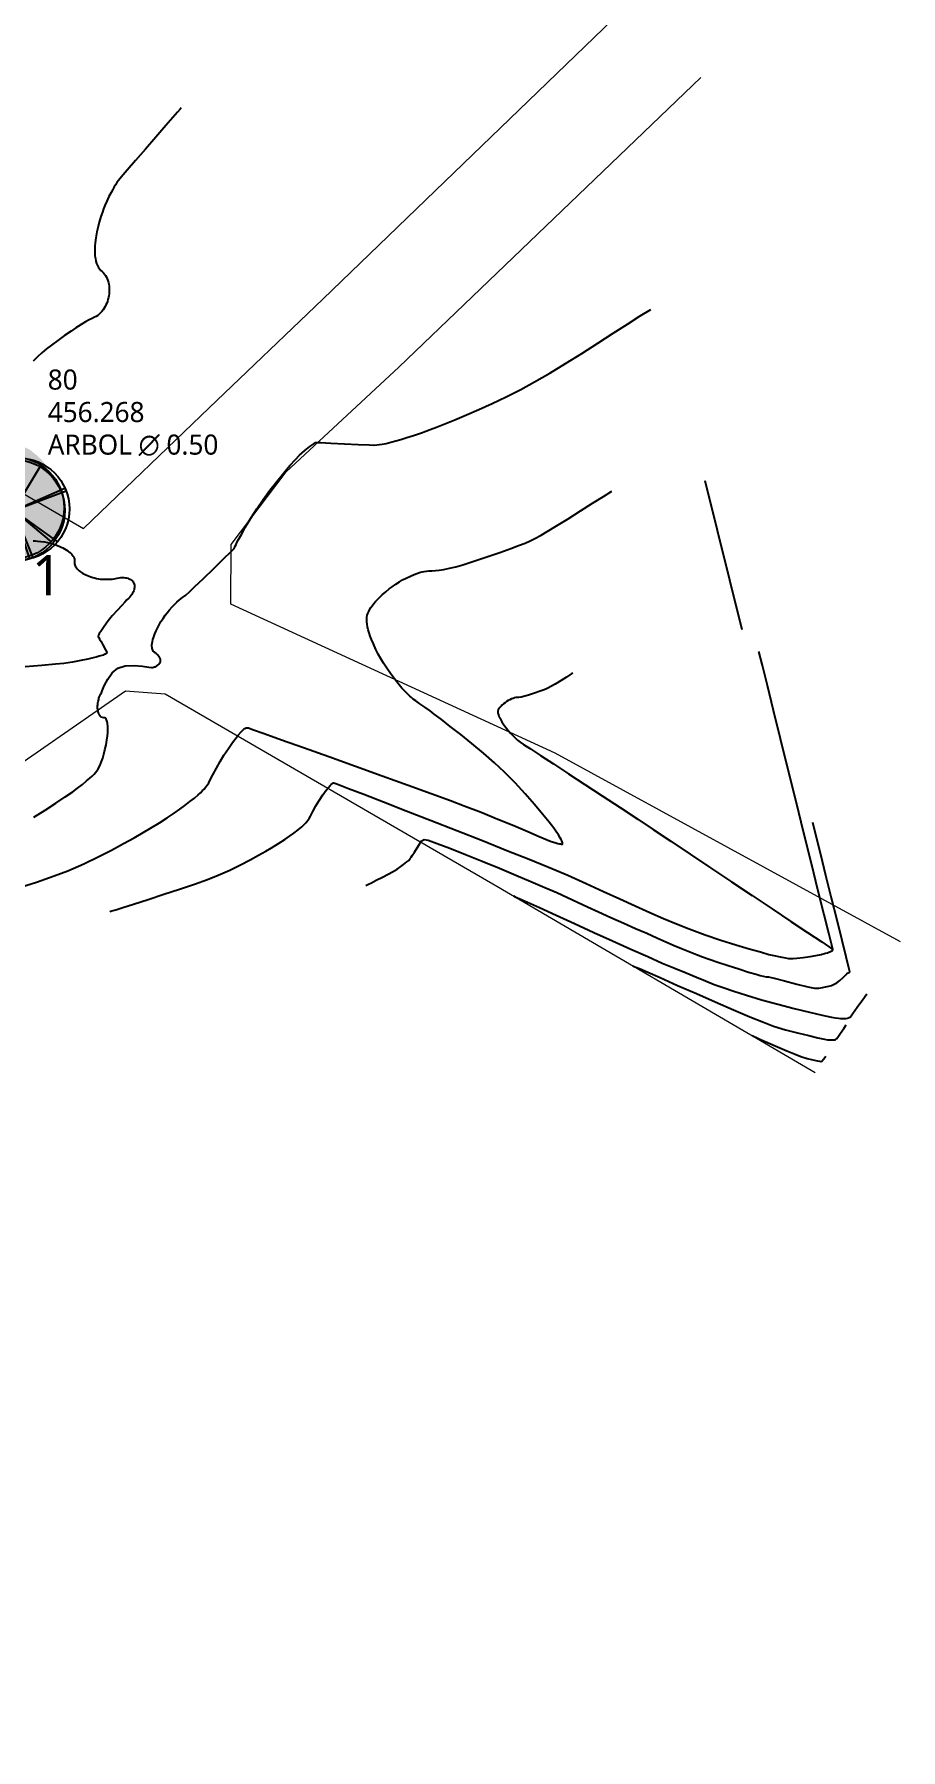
# Model space of a CAD drawing. Header units: millimetres. Extents: x 86 to 591881, y 99 to 1307229.
# Drawn here: x 590872.4 to 590926.3, y 1307062.9 to 1307169.7 of the extents above; entities that cross this region are included whole.
import ezdxf

# ---------------------------------------------------------------- set-up
doc = ezdxf.new("R2010")
doc.units = ezdxf.units.MM
for name, color, linetype in [('_PUNTOS TOPOGRAFICOS', 1, 'Continuous'), ('Areas', 9, 'Continuous'), ('Berberis verde', 74, 'Continuous'), ('C-TOPO-MAJR', 9, 'Continuous'), ('C-TOPO-MINR', 8, 'Continuous'), ('Perimetro', 7, 'Continuous'), ('Plano', 7, 'Continuous')]:
    doc.layers.add(name, color=color, linetype=linetype)
doc.layers.add('A-GENM', color=252, linetype='Continuous', lineweight=9)
doc.layers.add('Area', color=52, linetype='Continuous', plot=False)
doc.styles.add('ST - ETIQUETAS', font='', dxfattribs={"height": 2.5})
doc.styles.get('ST - ETIQUETAS').set_extended_font_data('Roboto Thin')

# ---------------------------------------------------------------- blocks, each defined once
blk = doc.blocks.new('Arbol 1')
at = {"layer": 'Areas'}
h = blk.add_hatch(color=69, dxfattribs=at)
h.set_gradient(color1=(68, 80, 48), color2=(130, 156, 68), tint=1, name='SPHERICAL')
edge = h.paths.add_edge_path()
edge.add_arc((11536.5, 2842.1), 100, 0, 360)
h = blk.add_hatch(color=253, dxfattribs=at)
h.set_gradient(color1=(177, 171, 160), color2=(222, 220, 217), rotation=165, centered=1, tint=1, name='CYLINDER')
h.paths.add_polyline_path([(11462.3, 2774.2), (11480.4, 2758.8), (11495.8, 2750.2), (11510.3, 2745.2), (11525.3, 2742.1), (11543.4, 2742.1), (11558, 2744.3), (11574.3, 2748.9), (11587.4, 2756.1), (11601.5, 2766.1), (11611.9, 2776), (11620.1, 2787.4), (11629.6, 2804.1), (11635.5, 2825.4), (11636.4, 2845.4), (11633.7, 2867.3), (11626.9, 2885.4), (11637.8, 2874.5), (11647.3, 2861.4), (11654.5, 2848.7), (11660, 2832.8), (11664.1, 2817.9), (11665.9, 2806.6), (11665.4, 2789.3), (11662.7, 2774.8), (11656.8, 2757.6), (11652.3, 2747.7), (11644.1, 2737.7), (11633.2, 2725.5), (11621.4, 2718.2), (11612.8, 2712.8), (11599.2, 2707.8), (11581.1, 2704.2), (11561.6, 2704.2), (11543.9, 2706.9), (11527.1, 2712.8), (11509.4, 2721.4), (11495.4, 2732.2), (11483.6, 2743.1), (11473.2, 2756.3), (11463.2, 2773)])
blk = doc.blocks.new('Arbol 21')
for p, q in [((0, 0), (-0.634, 1.359)), ((0, 0), (-0.276, 1.476)), ((0, 0), (-0.187, 1.495)), ((0, 0), (1.199, 1.014)), ((0, 0), (1.281, 0.914)), ((0, 0), (1.392, 0.742)), ((0, 0), (-1.423, 0.474)), ((-1.419, -0.472), (0, 0)), ((0, 0), (-1.397, -0.56)), ((0, 0), (-0.918, -1.103)), ((0, 0), (-0.918, -1.29)), ((0, 0), (1.375, -0.828)), ((0, 0), (0.659, -1.506)), ((0, 0), (0.578, -1.54))]:
    blk.add_line(p, q)
for centre in [(0.078, 0.018), (0, 0), (0.043, -0.138)]:
    blk.add_circle(centre, 1.5)
blk = doc.blocks.new('a1')
at = {"layer": 'Area', "xscale": 0.01089513700384753, "yscale": 0.01089513700384753, "zscale": 0.005447568501798505}
blk.add_blockref('Arbol 1', (-170.698, -9.368), dxfattribs=at)
at = {"layer": 'Berberis verde', "xscale": 0.7626595902693271, "yscale": 0.7626595902693271, "zscale": 0.005447568501798505, "rotation": 270}
blk.add_blockref('Arbol 21', (-44.955, 21.652), dxfattribs=at)
blk = doc.blocks.new('A$Ca183de04')
at = {"layer": 'A-GENM', "xscale": 0.9254573807813, "yscale": 0.9254573807813, "zscale": 0.9254573807813, "rotation": 180}
blk.add_blockref('a1', (-40.347, 21.097), dxfattribs=at)
blk = doc.blocks.new('*U172', base_point=(590867.34, 1307136.86, 456.27))
at = {"layer": '_PUNTOS TOPOGRAFICOS', "color": 0, "linetype": 'ByBlock', "lineweight": -2, "xscale": 2.999449914575026, "yscale": 2.999449914575026, "zscale": 2.999449914575026}
blk.add_blockref('A$Ca183de04', (590867.34, 1307136.86, 456.27), dxfattribs=at)
at = {"layer": '_PUNTOS TOPOGRAFICOS', "color": 1, "linetype": 'ByBlock', "insert": (590873.23, 1307147.54, 456.27), "char_height": 1.25, "attachment_point": 7, "style": 'ST - ETIQUETAS'}
blk.add_mtext('80', dxfattribs=at)
at = {"layer": '_PUNTOS TOPOGRAFICOS', "color": 3, "linetype": 'ByBlock', "insert": (590873.23, 1307146.15, 456.27), "char_height": 1.25, "attachment_point": 4, "style": 'ST - ETIQUETAS'}
blk.add_mtext('456.268', dxfattribs=at)
at = {"layer": '_PUNTOS TOPOGRAFICOS', "color": 251, "linetype": 'ByBlock', "insert": (590873.23, 1307144.76, 456.27), "char_height": 1.25, "attachment_point": 1, "style": 'ST - ETIQUETAS'}
blk.add_mtext('{\\fRoboto Black|b0|i0|c0|p2;ARBOL ∅ 0.50}', dxfattribs=at)

msp = doc.modelspace()

# ---------------------------------------------------------------- linework, layer by layer
at = {"layer": 'C-TOPO-MAJR', "color": 40, "linetype": 'Continuous', "lineweight": -3}
for points, elevation in [([(590871.26, 1307116.51), (590872.53, 1307116.91), (590873.63, 1307117.29), (590874.49, 1307117.61), (590875.47, 1307118.04), (590876.37, 1307118.47), (590877.2, 1307118.9), (590877.94, 1307119.3), (590878.6, 1307119.66), (590879.16, 1307119.99), (590879.63, 1307120.27), (590880.18, 1307120.6), (590880.67, 1307120.91), (590881.09, 1307121.19), (590881.45, 1307121.45), (590881.76, 1307121.67), (590882.08, 1307121.92), (590882.36, 1307122.14), (590882.59, 1307122.34), (590882.74, 1307122.47), (590882.87, 1307122.6), (590882.97, 1307122.7), (590883.06, 1307122.81), (590883.16, 1307122.95), (590883.25, 1307123.09), (590883.34, 1307123.27), (590883.51, 1307123.59), (590883.73, 1307124), (590883.97, 1307124.42), (590884.2, 1307124.81), (590884.48, 1307125.23), (590884.74, 1307125.6), (590884.96, 1307125.89), (590885.09, 1307126.06), (590885.27, 1307126.26), (590885.38, 1307126.37), (590885.44, 1307126.42), (590885.49, 1307126.46), (590885.58, 1307126.51), (590885.64, 1307126.51), (590885.72, 1307126.5), (590885.98, 1307126.41), (590886.7, 1307126.15), (590887.79, 1307125.77), (590889.16, 1307125.28), (590890.72, 1307124.73), (590892.38, 1307124.13), (590894.06, 1307123.53), (590895.66, 1307122.95), (590897.11, 1307122.43), (590898.3, 1307121.99), (590899.16, 1307121.66), (590900.21, 1307121.25), (590901.26, 1307120.83), (590902.24, 1307120.42), (590903.11, 1307120.06), (590903.83, 1307119.75), (590904.33, 1307119.54), (590904.57, 1307119.44), (590904.8, 1307119.37), (590904.99, 1307119.31), (590905.08, 1307119.29), (590905.15, 1307119.28), (590905.21, 1307119.27), (590905.28, 1307119.27), (590905.28, 1307119.35), (590905.26, 1307119.41), (590905.24, 1307119.47), (590905.2, 1307119.56), (590905.14, 1307119.66), (590905.02, 1307119.85), (590904.87, 1307120.07), (590904.73, 1307120.26), (590904.44, 1307120.63), (590904.03, 1307121.13), (590903.53, 1307121.74), (590902.96, 1307122.4), (590902.33, 1307123.09), (590901.67, 1307123.75), (590901.05, 1307124.33), (590900.36, 1307124.93), (590899.64, 1307125.53), (590898.94, 1307126.09), (590898.29, 1307126.6), (590897.72, 1307127.04), (590897.29, 1307127.36), (590897.03, 1307127.56), (590896.7, 1307127.8), (590896.4, 1307128.01), (590896.15, 1307128.18), (590895.99, 1307128.29), (590895.87, 1307128.39), (590895.78, 1307128.47), (590895.67, 1307128.58), (590895.5, 1307128.75), (590895.28, 1307128.98), (590895.02, 1307129.28), (590894.81, 1307129.56), (590894.57, 1307129.89), (590894.34, 1307130.22), (590894.14, 1307130.53), (590893.95, 1307130.84), (590893.81, 1307131.09), (590893.65, 1307131.39), (590893.5, 1307131.73), (590893.38, 1307132.01), (590893.3, 1307132.22), (590893.23, 1307132.42), (590893.18, 1307132.6), (590893.14, 1307132.79), (590893.11, 1307132.95), (590893.09, 1307133.11), (590893.09, 1307133.25), (590893.1, 1307133.38), (590893.12, 1307133.51), (590893.16, 1307133.63), (590893.21, 1307133.74), (590893.27, 1307133.86), (590893.35, 1307133.99), (590893.43, 1307134.11), (590893.53, 1307134.24), (590893.63, 1307134.36), (590893.75, 1307134.49), (590893.88, 1307134.62), (590894.05, 1307134.79), (590894.28, 1307134.98), (590894.49, 1307135.15), (590894.67, 1307135.29), (590894.9, 1307135.44), (590895.13, 1307135.59), (590895.32, 1307135.71), (590895.55, 1307135.83), (590895.82, 1307135.95), (590896.04, 1307136.05), (590896.21, 1307136.11), (590896.37, 1307136.17), (590896.52, 1307136.21), (590896.66, 1307136.24), (590896.81, 1307136.26), (590896.95, 1307136.27), (590897.14, 1307136.27), (590897.37, 1307136.29), (590897.6, 1307136.32), (590897.89, 1307136.37), (590898.24, 1307136.44), (590898.64, 1307136.53), (590899.08, 1307136.66), (590899.76, 1307136.88), (590900.56, 1307137.15), (590901.37, 1307137.42), (590902.07, 1307137.67), (590902.54, 1307137.85), (590902.95, 1307138.01), (590903.26, 1307138.15), (590903.56, 1307138.3), (590903.95, 1307138.5), (590904.33, 1307138.73), (590904.91, 1307139.08), (590905.63, 1307139.52), (590906.4, 1307140.01), (590907.15, 1307140.48), (590907.83, 1307140.9), (590908.34, 1307141.23)], 456.5), ([(590914.14, 1307141.9), (590916.44, 1307132.63)], 456.5), ([(590893.03, 1307116.69), (590893.08, 1307116.72), (590893.19, 1307116.77), (590893.38, 1307116.87), (590893.68, 1307117.02), (590894.08, 1307117.22), (590894.43, 1307117.41), (590894.69, 1307117.55), (590894.98, 1307117.72), (590895.21, 1307117.88), (590895.38, 1307118), (590895.59, 1307118.16), (590895.7, 1307118.26), (590895.75, 1307118.32), (590895.8, 1307118.37), (590895.83, 1307118.42), (590895.86, 1307118.46), (590895.92, 1307118.56), (590896.06, 1307118.78), (590896.23, 1307119.03), (590896.37, 1307119.26), (590896.48, 1307119.45), (590896.66, 1307119.56), (590896.92, 1307119.51), (590897.48, 1307119.31), (590898.27, 1307119.01), (590899.23, 1307118.63), (590900.28, 1307118.21), (590901.35, 1307117.77), (590902.38, 1307117.34), (590903.3, 1307116.95), (590904.17, 1307116.58), (590904.92, 1307116.25), (590905.59, 1307115.95), (590906.21, 1307115.66), (590906.84, 1307115.37), (590907.51, 1307115.06), (590908.28, 1307114.71), (590909.09, 1307114.35), (590909.83, 1307114.02), (590910.52, 1307113.72), (590911.14, 1307113.44), (590911.71, 1307113.19), (590912.22, 1307112.97), (590912.68, 1307112.78), (590913.2, 1307112.57), (590913.61, 1307112.41), (590913.99, 1307112.26), (590914.41, 1307112.11), (590914.94, 1307111.92), (590915.59, 1307111.71), (590916.25, 1307111.5), (590916.86, 1307111.31), (590917.33, 1307111.17), (590917.58, 1307111.1), (590917.78, 1307111.05), (590917.95, 1307111.02), (590918.04, 1307111.01), (590918.11, 1307111.01), (590918.19, 1307111), (590918.46, 1307110.93), (590919.09, 1307110.76), (590919.86, 1307110.55), (590920.56, 1307110.38), (590920.96, 1307110.3), (590921.24, 1307110.31), (590921.47, 1307110.35), (590921.66, 1307110.39), (590921.85, 1307110.42), (590922.03, 1307110.48), (590922.19, 1307110.55), (590922.36, 1307110.64), (590922.55, 1307110.78), (590922.76, 1307110.97), (590922.93, 1307111.15), (590923, 1307111.24), (590923.07, 1307111.26), (590923.12, 1307111.28), (590923.16, 1307111.32), (590923.1, 1307111.57), (590922.93, 1307112.26), (590922.68, 1307113.28), (590922.37, 1307114.53), (590922.02, 1307115.91), (590921.68, 1307117.31), (590921.35, 1307118.63), (590921.07, 1307119.76), (590920.86, 1307120.61)], 457), ([(590909.65, 1307111.7), (590909.78, 1307111.64), (590910.07, 1307111.52), (590910.58, 1307111.3), (590911.35, 1307110.96), (590912.44, 1307110.48), (590913.61, 1307109.97), (590914.79, 1307109.45), (590915.92, 1307108.96), (590916.95, 1307108.53), (590917.8, 1307108.19), (590918.42, 1307107.95), (590919.17, 1307107.72), (590919.91, 1307107.52), (590920.61, 1307107.35), (590921.18, 1307107.22), (590921.59, 1307107.14), (590921.77, 1307107.1), (590921.93, 1307107.09), (590922.04, 1307107.08), (590922.15, 1307107.09), (590922.23, 1307107.1), (590922.28, 1307107.12), (590922.33, 1307107.15), (590922.41, 1307107.26), (590922.59, 1307107.51), (590922.79, 1307107.8), (590922.94, 1307108.02)], 457.5)]:
    msp.add_lwpolyline(points, dxfattribs=dict(at, elevation=elevation))
at = {"layer": 'C-TOPO-MINR', "color": 44, "linetype": 'Continuous', "lineweight": -3}
for points, elevation in [([(590881.54, 1307165.09), (590881.47, 1307165.01), (590881.31, 1307164.83), (590881.02, 1307164.5), (590880.58, 1307163.99), (590879.95, 1307163.27), (590879.31, 1307162.52), (590878.7, 1307161.82), (590878.18, 1307161.21), (590877.8, 1307160.78), (590877.63, 1307160.58), (590877.53, 1307160.44), (590877.46, 1307160.32), (590877.37, 1307160.18), (590877.28, 1307160.02), (590877.17, 1307159.82), (590877.04, 1307159.57), (590876.91, 1307159.29), (590876.79, 1307159.02), (590876.71, 1307158.81), (590876.63, 1307158.6), (590876.54, 1307158.33), (590876.44, 1307157.98), (590876.36, 1307157.7), (590876.29, 1307157.37), (590876.23, 1307157), (590876.19, 1307156.7), (590876.17, 1307156.48), (590876.16, 1307156.27), (590876.16, 1307156.08), (590876.17, 1307155.89), (590876.2, 1307155.72), (590876.23, 1307155.55), (590876.27, 1307155.41), (590876.32, 1307155.28), (590876.38, 1307155.16), (590876.45, 1307155.07), (590876.54, 1307154.98), (590876.62, 1307154.91), (590876.7, 1307154.83), (590876.77, 1307154.74), (590876.83, 1307154.65), (590876.89, 1307154.55), (590876.93, 1307154.45), (590876.97, 1307154.34), (590877.01, 1307154.23), (590877.03, 1307154.11), (590877.05, 1307154), (590877.06, 1307153.88), (590877.06, 1307153.76), (590877.06, 1307153.64), (590877.05, 1307153.52), (590877.03, 1307153.4), (590877.01, 1307153.28), (590876.98, 1307153.17), (590876.95, 1307153.05), (590876.9, 1307152.94), (590876.85, 1307152.83), (590876.8, 1307152.72), (590876.74, 1307152.62), (590876.67, 1307152.52), (590876.6, 1307152.42), (590876.52, 1307152.34), (590876.44, 1307152.25), (590876.34, 1307152.18), (590876.25, 1307152.11), (590876.15, 1307152.06), (590875.99, 1307151.98), (590875.81, 1307151.89), (590875.58, 1307151.77), (590875.3, 1307151.61), (590874.97, 1307151.4), (590874.68, 1307151.2), (590874.28, 1307150.93), (590873.86, 1307150.62), (590873.46, 1307150.33), (590873.15, 1307150.09), (590872.86, 1307149.84), (590872.6, 1307149.6), (590872.41, 1307149.41), (590872.32, 1307149.32)], 456.25), ([(590872.36, 1307120.95), (590873.06, 1307121.38), (590873.73, 1307121.82), (590874.32, 1307122.21), (590874.79, 1307122.53), (590875.09, 1307122.75), (590875.39, 1307122.98), (590875.64, 1307123.2), (590875.85, 1307123.38), (590875.99, 1307123.51), (590876.11, 1307123.63), (590876.2, 1307123.73), (590876.28, 1307123.83), (590876.37, 1307123.96), (590876.45, 1307124.1), (590876.51, 1307124.24), (590876.58, 1307124.41), (590876.65, 1307124.62), (590876.72, 1307124.86), (590876.79, 1307125.13), (590876.86, 1307125.44), (590876.91, 1307125.74), (590876.94, 1307126), (590876.96, 1307126.2), (590876.97, 1307126.47), (590876.96, 1307126.63), (590876.95, 1307126.72), (590876.94, 1307126.8), (590876.93, 1307126.88), (590876.91, 1307126.95), (590876.88, 1307127), (590876.86, 1307127.05), (590876.8, 1307127.12), (590876.72, 1307127.14), (590876.63, 1307127.15), (590876.56, 1307127.18), (590876.5, 1307127.24), (590876.44, 1307127.31), (590876.4, 1307127.4), (590876.38, 1307127.45), (590876.37, 1307127.5), (590876.36, 1307127.55), (590876.34, 1307127.61), (590876.34, 1307127.67), (590876.33, 1307127.74), (590876.33, 1307127.8), (590876.33, 1307127.87), (590876.34, 1307127.93), (590876.34, 1307128), (590876.35, 1307128.07), (590876.36, 1307128.14), (590876.38, 1307128.21), (590876.4, 1307128.28), (590876.42, 1307128.35), (590876.44, 1307128.42), (590876.47, 1307128.49), (590876.5, 1307128.55), (590876.53, 1307128.62), (590876.57, 1307128.68), (590876.62, 1307128.82), (590876.75, 1307129.13), (590876.96, 1307129.54), (590877.24, 1307129.93), (590877.59, 1307130.22), (590878.05, 1307130.36), (590878.6, 1307130.38), (590879.13, 1307130.34), (590879.53, 1307130.29), (590879.69, 1307130.26), (590879.76, 1307130.27), (590879.82, 1307130.28), (590879.88, 1307130.3), (590879.93, 1307130.31), (590879.98, 1307130.34), (590880.03, 1307130.36), (590880.11, 1307130.42), (590880.17, 1307130.48), (590880.21, 1307130.55), (590880.24, 1307130.62), (590880.25, 1307130.7), (590880.24, 1307130.78), (590880.21, 1307130.87), (590880.17, 1307130.95), (590880.13, 1307130.99), (590880.1, 1307131.03), (590880.06, 1307131.07), (590880.01, 1307131.11), (590879.96, 1307131.15), (590879.9, 1307131.18), (590879.85, 1307131.23), (590879.8, 1307131.28), (590879.77, 1307131.34), (590879.74, 1307131.41), (590879.73, 1307131.49), (590879.72, 1307131.58), (590879.72, 1307131.67), (590879.73, 1307131.77), (590879.75, 1307131.88), (590879.77, 1307132), (590879.81, 1307132.11), (590879.85, 1307132.24), (590879.9, 1307132.36), (590879.98, 1307132.55), (590880.08, 1307132.76), (590880.18, 1307132.96), (590880.28, 1307133.12), (590880.41, 1307133.31), (590880.54, 1307133.51), (590880.66, 1307133.66), (590880.81, 1307133.85), (590880.97, 1307134.03), (590881.1, 1307134.16), (590881.27, 1307134.33), (590881.44, 1307134.47), (590881.62, 1307134.61), (590881.82, 1307134.77), (590882.05, 1307134.97), (590882.37, 1307135.28), (590882.92, 1307135.8), (590883.56, 1307136.43), (590884.18, 1307137.03), (590884.64, 1307137.48), (590884.83, 1307137.66), (590884.87, 1307137.75), (590884.9, 1307137.82), (590884.95, 1307137.92), (590885.02, 1307138.08), (590885.11, 1307138.23), (590885.29, 1307138.55), (590885.55, 1307139.01), (590885.88, 1307139.56), (590886.24, 1307140.14), (590886.64, 1307140.72), (590887.05, 1307141.29), (590887.49, 1307141.84), (590887.92, 1307142.37), (590888.31, 1307142.83), (590888.65, 1307143.21), (590888.9, 1307143.47), (590889.23, 1307143.76), (590889.55, 1307144.01), (590889.8, 1307144.19), (590889.9, 1307144.26), (590889.97, 1307144.27), (590890.23, 1307144.26), (590890.86, 1307144.23), (590891.7, 1307144.19), (590892.55, 1307144.15), (590893.23, 1307144.12), (590893.54, 1307144.11), (590893.72, 1307144.12), (590893.89, 1307144.14), (590894.05, 1307144.16), (590894.29, 1307144.21), (590894.58, 1307144.28), (590894.91, 1307144.37), (590895.21, 1307144.45), (590895.58, 1307144.57), (590896.01, 1307144.7), (590896.5, 1307144.87), (590897.03, 1307145.07), (590897.44, 1307145.23), (590897.96, 1307145.43), (590898.58, 1307145.68), (590899.29, 1307145.98), (590900.07, 1307146.31), (590900.9, 1307146.69), (590901.78, 1307147.11), (590902.68, 1307147.57), (590903.54, 1307148.04), (590904.48, 1307148.58), (590905.47, 1307149.18), (590906.48, 1307149.81), (590907.48, 1307150.45), (590908.44, 1307151.06), (590909.33, 1307151.63), (590910.12, 1307152.14), (590910.78, 1307152.55)], 456.25), ([(590872.32, 1307138.14), (590872.46, 1307138.14), (590872.6, 1307138.13), (590872.79, 1307138.11), (590873.02, 1307138.08), (590873.22, 1307138.05), (590873.38, 1307138.01), (590873.57, 1307137.95), (590873.78, 1307137.88), (590873.95, 1307137.81), (590874.06, 1307137.76), (590874.17, 1307137.71), (590874.28, 1307137.65), (590874.38, 1307137.59), (590874.47, 1307137.53), (590874.55, 1307137.47), (590874.63, 1307137.41), (590874.7, 1307137.34), (590874.76, 1307137.27), (590874.81, 1307137.2), (590874.85, 1307137.14), (590874.88, 1307137.07), (590874.9, 1307137), (590874.9, 1307136.86), (590874.9, 1307136.72), (590874.91, 1307136.66), (590874.93, 1307136.59), (590874.97, 1307136.53), (590875.01, 1307136.46), (590875.06, 1307136.4), (590875.12, 1307136.34), (590875.18, 1307136.28), (590875.26, 1307136.22), (590875.34, 1307136.17), (590875.42, 1307136.12), (590875.51, 1307136.07), (590875.61, 1307136.02), (590875.71, 1307135.98), (590875.81, 1307135.94), (590875.92, 1307135.9), (590876.03, 1307135.87), (590876.14, 1307135.84), (590876.26, 1307135.81), (590876.38, 1307135.79), (590876.5, 1307135.77), (590876.62, 1307135.76), (590876.74, 1307135.75), (590876.87, 1307135.75), (590876.99, 1307135.75), (590877.11, 1307135.75), (590877.23, 1307135.77), (590877.37, 1307135.79), (590877.55, 1307135.83), (590877.68, 1307135.85), (590877.78, 1307135.86), (590877.88, 1307135.86), (590877.97, 1307135.86), (590878.06, 1307135.85), (590878.14, 1307135.84), (590878.21, 1307135.82), (590878.28, 1307135.79), (590878.34, 1307135.76), (590878.4, 1307135.73), (590878.45, 1307135.69), (590878.5, 1307135.65), (590878.54, 1307135.6), (590878.57, 1307135.55), (590878.6, 1307135.49), (590878.61, 1307135.44), (590878.63, 1307135.38), (590878.63, 1307135.31), (590878.63, 1307135.25), (590878.62, 1307135.18), (590878.61, 1307135.11), (590878.58, 1307135.03), (590878.55, 1307134.96), (590878.51, 1307134.88), (590878.46, 1307134.81), (590878.41, 1307134.73), (590878.34, 1307134.65), (590878.28, 1307134.58), (590878.16, 1307134.47), (590878.02, 1307134.32), (590877.84, 1307134.13), (590877.56, 1307133.82), (590877.25, 1307133.47), (590877, 1307133.17), (590876.74, 1307132.81), (590876.53, 1307132.51), (590876.44, 1307132.37), (590876.41, 1307132.32), (590876.39, 1307132.27), (590876.37, 1307132.19), (590876.41, 1307132.12), (590876.46, 1307132.03), (590876.55, 1307131.89), (590876.66, 1307131.68), (590876.82, 1307131.37), (590876.9, 1307131.21), (590876.88, 1307131.16), (590876.8, 1307131.1), (590876.74, 1307131.07), (590876.67, 1307131.04), (590876.59, 1307131.01), (590876.44, 1307130.96), (590876.25, 1307130.91), (590876.05, 1307130.86), (590875.72, 1307130.78), (590875.28, 1307130.69), (590874.77, 1307130.6), (590874.24, 1307130.52), (590873.71, 1307130.46), (590872.87, 1307130.39), (590871.83, 1307130.31)], 456.25), ([(590877.09, 1307115.07), (590877.21, 1307115.11), (590877.46, 1307115.19), (590877.9, 1307115.33), (590878.56, 1307115.54), (590879.48, 1307115.83), (590880.46, 1307116.15), (590881.43, 1307116.46), (590882.36, 1307116.77), (590883.18, 1307117.07), (590883.84, 1307117.33), (590884.57, 1307117.65), (590885.24, 1307117.98), (590885.84, 1307118.29), (590886.36, 1307118.58), (590886.81, 1307118.83), (590887.16, 1307119.04), (590887.6, 1307119.31), (590887.98, 1307119.55), (590888.29, 1307119.77), (590888.54, 1307119.95), (590888.82, 1307120.16), (590889.04, 1307120.35), (590889.18, 1307120.47), (590889.3, 1307120.59), (590889.38, 1307120.69), (590889.45, 1307120.78), (590889.5, 1307120.87), (590889.58, 1307121.01), (590889.74, 1307121.31), (590889.93, 1307121.66), (590890.12, 1307121.98), (590890.36, 1307122.34), (590890.57, 1307122.63), (590890.7, 1307122.79), (590890.81, 1307122.91), (590890.88, 1307122.99), (590890.95, 1307123.05), (590891.01, 1307123.08), (590891.1, 1307123.07), (590891.33, 1307122.99), (590891.95, 1307122.74), (590892.91, 1307122.37), (590894.13, 1307121.9), (590895.55, 1307121.35), (590897.1, 1307120.75), (590898.7, 1307120.12), (590900.3, 1307119.49), (590901.82, 1307118.88), (590903.2, 1307118.33), (590904.37, 1307117.85), (590905.6, 1307117.33), (590906.75, 1307116.82), (590907.83, 1307116.33), (590908.85, 1307115.87), (590909.8, 1307115.43), (590910.71, 1307115.02), (590911.56, 1307114.64), (590912.38, 1307114.3), (590913.16, 1307113.99), (590914.15, 1307113.63), (590915.13, 1307113.3), (590916.07, 1307113.01), (590916.9, 1307112.76), (590917.61, 1307112.56), (590918.13, 1307112.41), (590918.43, 1307112.34), (590918.82, 1307112.25), (590919.15, 1307112.19), (590919.35, 1307112.16), (590919.49, 1307112.15), (590919.64, 1307112.15), (590919.86, 1307112.17), (590920.26, 1307112.22), (590920.7, 1307112.28), (590921.04, 1307112.33), (590921.38, 1307112.4), (590921.65, 1307112.48), (590921.78, 1307112.51), (590921.85, 1307112.54), (590921.91, 1307112.56), (590921.97, 1307112.58), (590922.01, 1307112.6), (590922.08, 1307112.64), (590922.1, 1307112.72), (590922.04, 1307112.98), (590921.85, 1307113.73), (590921.57, 1307114.88), (590921.2, 1307116.35), (590920.78, 1307118.06), (590920.31, 1307119.95), (590919.82, 1307121.92), (590919.33, 1307123.9), (590918.85, 1307125.82), (590918.41, 1307127.59), (590918.03, 1307129.14), (590917.72, 1307130.38), (590917.5, 1307131.25)], 456.75), ([(590905.91, 1307129.91), (590905.86, 1307129.88), (590905.74, 1307129.8), (590905.52, 1307129.67), (590905.19, 1307129.46), (590904.81, 1307129.22), (590904.56, 1307129.08), (590904.41, 1307129), (590904.29, 1307128.94), (590904.13, 1307128.87), (590903.89, 1307128.79), (590903.53, 1307128.66), (590903.17, 1307128.54), (590902.94, 1307128.47), (590902.7, 1307128.42), (590902.55, 1307128.4), (590902.46, 1307128.39), (590902.38, 1307128.39), (590902.29, 1307128.37), (590902.2, 1307128.34), (590902.11, 1307128.31), (590902, 1307128.26), (590901.9, 1307128.2), (590901.8, 1307128.14), (590901.7, 1307128.07), (590901.61, 1307128), (590901.51, 1307127.91), (590901.45, 1307127.85), (590901.41, 1307127.81), (590901.38, 1307127.77), (590901.32, 1307127.7), (590901.28, 1307127.62), (590901.25, 1307127.55), (590901.25, 1307127.47), (590901.26, 1307127.42), (590901.27, 1307127.37), (590901.29, 1307127.31), (590901.31, 1307127.25), (590901.34, 1307127.18), (590901.37, 1307127.12), (590901.41, 1307127.05), (590901.45, 1307126.97), (590901.51, 1307126.88), (590901.63, 1307126.7), (590901.78, 1307126.5), (590901.92, 1307126.32), (590902.04, 1307126.18), (590902.2, 1307126.02), (590902.35, 1307125.87), (590902.48, 1307125.75), (590902.64, 1307125.62), (590902.84, 1307125.48), (590903.28, 1307125.2), (590903.91, 1307124.78), (590904.71, 1307124.26), (590905.64, 1307123.65), (590906.67, 1307122.98), (590907.75, 1307122.27), (590908.86, 1307121.55), (590909.96, 1307120.82), (590910.92, 1307120.18), (590912.03, 1307119.45), (590913.23, 1307118.64), (590914.5, 1307117.8), (590915.8, 1307116.93), (590917.09, 1307116.07), (590918.33, 1307115.24), (590919.49, 1307114.46), (590920.53, 1307113.77), (590921.42, 1307113.18), (590922.1, 1307112.72)], 456.75), ([(590902.22, 1307116.06), (590902.34, 1307116), (590902.62, 1307115.87), (590903.1, 1307115.66), (590903.84, 1307115.32), (590904.89, 1307114.84), (590906.03, 1307114.32), (590907.22, 1307113.78), (590908.4, 1307113.25), (590909.54, 1307112.73), (590910.59, 1307112.27), (590911.49, 1307111.87), (590912.2, 1307111.57), (590912.97, 1307111.25), (590913.61, 1307110.99), (590914.17, 1307110.76), (590914.71, 1307110.54), (590915.28, 1307110.34), (590915.94, 1307110.11), (590916.73, 1307109.86), (590917.67, 1307109.58), (590918.69, 1307109.3), (590919.71, 1307109.04), (590920.66, 1307108.81), (590921.45, 1307108.63), (590922.02, 1307108.5), (590922.28, 1307108.45), (590922.45, 1307108.43), (590922.59, 1307108.42), (590922.72, 1307108.42), (590922.91, 1307108.42), (590923.03, 1307108.44), (590923.12, 1307108.48), (590923.2, 1307108.52), (590923.34, 1307108.71), (590923.63, 1307109.13), (590923.97, 1307109.6), (590924.22, 1307109.96)], 457.25), ([(590917.08, 1307107.35), (590917.15, 1307107.32), (590917.31, 1307107.25), (590917.6, 1307107.12), (590918.05, 1307106.92), (590918.66, 1307106.66), (590919.25, 1307106.4), (590919.76, 1307106.19), (590920.11, 1307106.05), (590920.5, 1307105.93), (590920.87, 1307105.84), (590921.15, 1307105.78), (590921.27, 1307105.76), (590921.36, 1307105.75), (590921.43, 1307105.76), (590921.53, 1307105.89), (590921.67, 1307106.07)], 457.75)]:
    msp.add_lwpolyline(points, dxfattribs=dict(at, elevation=elevation))
at = {"layer": 'Plano', "lineweight": 13}
for points, elevation in [([(590726.37, 1307228.98), (590788.24, 1307190.37), (590797.77, 1307184.75), (590817.73, 1307172.51), (590833.14, 1307163.04), (590844.45, 1307156.91), (590875.46, 1307138.91), (590883.27, 1307146.42), (590890.35, 1307153.19), (590909, 1307171.15)], 457.49), ([(590926.33, 1307113.19), (590904.83, 1307124.93), (590884.62, 1307134.2), (590884.65, 1307137.91), (590888.08, 1307142.43), (590895.09, 1307148.96), (590913.89, 1307166.99)], 456.83)]:
    msp.add_lwpolyline(points, dxfattribs=dict(at, elevation=elevation))
msp.add_lwpolyline([(590782.34, 1307062.91), (590800.63, 1307074.66), (590811.99, 1307082.26), (590825.85, 1307091.39), (590838.9, 1307100.85), (590855.9, 1307113.53), (590868.43, 1307122.13), (590878.08, 1307128.81), (590880.54, 1307128.63), (590900.94, 1307116.8), (590921, 1307105.05)], dxfattribs=at)

# ---------------------------------------------------------------- block references
at = {"layer": '_PUNTOS TOPOGRAFICOS'}
msp.add_blockref('*U172', (590867.34, 1307136.86, 456.27), dxfattribs=at)

# ---------------------------------------------------------------- texts
at = {"layer": 'Perimetro', "color": 3, "style": 'ST - ETIQUETAS'}
msp.add_text('1', height=2.5, dxfattribs=at).set_placement((590872.25, 1307134.76))

doc.saveas('drawing.dxf')
